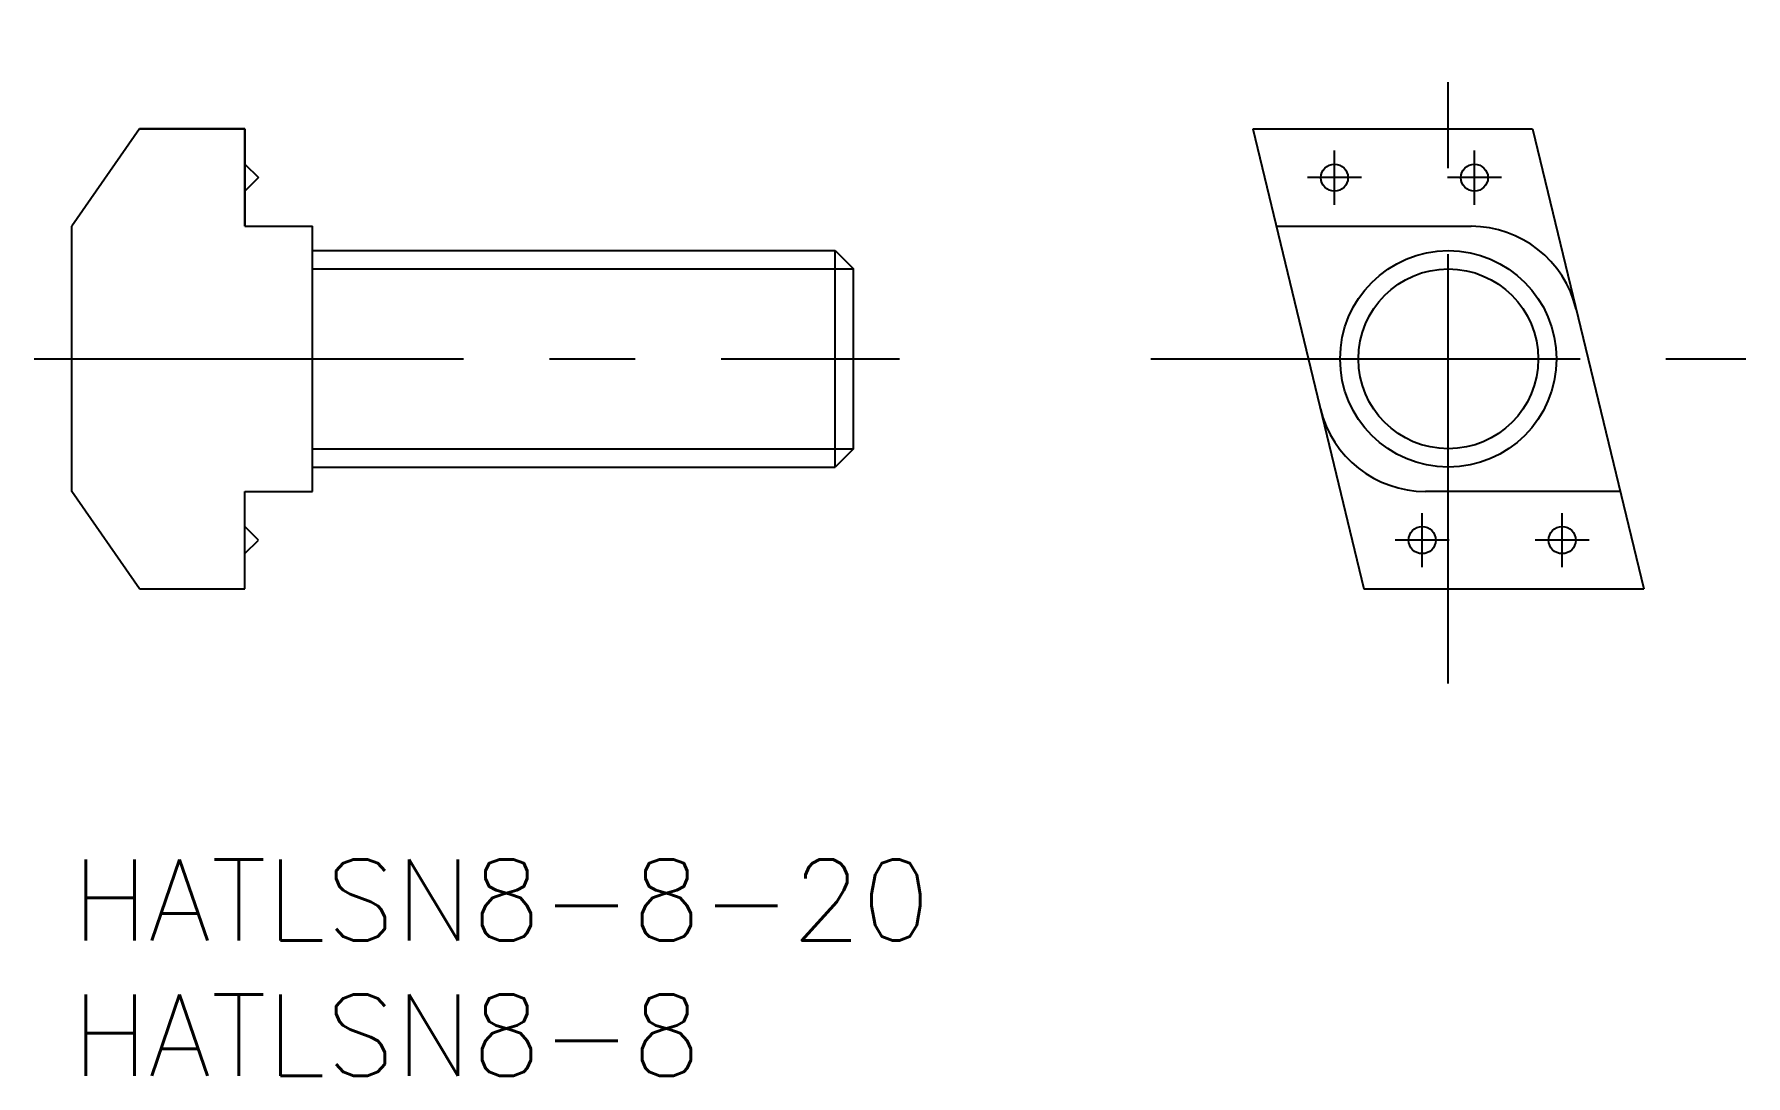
# Model space of a CAD drawing. Extents: x -1.4 to 61.9, y -8 to 30.5.
import ezdxf

# ---------------------------------------------------------------- set-up
doc = ezdxf.new("R2010")
doc.units = 0
doc.header["$LTSCALE"] = 0.5
doc.linetypes.add('CENTER', pattern=[50.8, 31.75, -6.35, 6.35, -6.35])
for name, color, linetype in [('MSM_CENTER', 1, 'CENTER'), ('MSM_CONTINUOUS', 7, 'CONTINUOUS'), ('MSM_NARROW', 5, 'CONTINUOUS'), ('MSM_PART_NUMBER', 7, 'CONTINUOUS')]:
    doc.layers.add(name, color=color, linetype=linetype)
doc.styles.get("Standard").update_dxf_attribs({"font": 'txt.shx', "height": 3, "bigfont": 'bigfont.shx'})

# ---------------------------------------------------------------- blocks, each defined once
blk = doc.blocks.new('*U2')
at = {"layer": 'MSM_PART_NUMBER'}
blk.add_text('HATLSN8-8-20', height=3, dxfattribs=at).set_placement((0, -3))
blk = doc.blocks.new('*U3')
at = {"layer": 'MSM_PART_NUMBER'}
blk.add_text('HATLSN8-8', height=3, dxfattribs=at).set_placement((0, -8))

msp = doc.modelspace()

# ---------------------------------------------------------------- linework, layer by layer
at = {"layer": 'MSM_CENTER'}
for p, q in [((50.9, 6.5), (50.9, 30.5)), ((46.69, 24.2), (46.69, 26.2)), ((51.866, 24.2), (51.866, 26.2)), ((47.69, 25.2), (45.69, 25.2)), ((52.866, 25.2), (50.866, 25.2)), ((-1.391, 18.5), (30.609, 18.5)), ((39.9, 18.5), (61.9, 18.5)), ((49.934, 10.8), (49.934, 12.8)), ((55.11, 10.8), (55.11, 12.8)), ((50.934, 11.8), (48.934, 11.8)), ((56.11, 11.8), (54.11, 11.8))]:
    msp.add_line(p, q, dxfattribs=at)
at = {"layer": 'MSM_CONTINUOUS'}
for p, q in [((2.5, 27), (0, 23.4)), ((6.4, 27), (2.5, 27)), ((2.5, 27), (6.4, 27)), ((6.4, 23.4), (6.4, 27)), ((6.4, 27), (6.4, 23.4)), ((43.666, 27), (54.018, 27)), ((43.666, 27), (47.782, 10)), ((54.018, 27), (58.134, 10)), ((6.4, 25.7), (6.9, 25.2)), ((6.9, 25.2), (6.4, 24.7)), ((0, 13.6), (0, 23.4)), ((6.4, 23.4), (8.9, 23.4)), ((8.9, 13.6), (8.9, 23.4)), ((44.537, 23.4), (51.743, 23.4)), ((8.9, 22.5), (28.224, 22.5)), ((28.224, 14.5), (28.224, 22.5)), ((28.224, 22.5), (28.9, 21.823)), ((28.9, 15.176), (28.9, 21.823)), ((28.9, 15.176), (28.224, 14.5)), ((8.9, 14.5), (28.224, 14.5)), ((2.5, 10), (0, 13.6)), ((6.4, 10), (6.4, 13.6)), ((6.4, 13.6), (8.9, 13.6)), ((57.263, 13.6), (50.057, 13.6)), ((6.9, 11.8), (6.4, 12.3)), ((6.4, 11.3), (6.9, 11.8)), ((2.5, 10), (6.4, 10)), ((47.782, 10), (58.134, 10))]:
    msp.add_line(p, q, dxfattribs=at)
for centre, radius in [((46.69, 25.2), 0.5), ((51.866, 25.2), 0.5), ((50.9, 18.5), 4), ((49.934, 11.8), 0.5), ((55.11, 11.8), 0.5)]:
    msp.add_circle(centre, radius, dxfattribs=at)
for centre, start, end in [((51.743, 19.4), 13.61068, 90), ((50.057, 17.6), 193.61068, 270)]:
    msp.add_arc(centre, 4, start, end, dxfattribs=at)
at = {"layer": 'MSM_NARROW'}
for p, q in [((8.9, 21.823), (28.9, 21.823)), ((8.9, 15.176), (28.9, 15.176))]:
    msp.add_line(p, q, dxfattribs=at)
msp.add_circle((50.9, 18.5), 3.324, dxfattribs=at)

# ---------------------------------------------------------------- block references
at = {"layer": 'MSM_CONTINUOUS'}
for name in ['*U2', '*U3']:
    msp.add_blockref(name, (0, 0), dxfattribs=at)

doc.saveas('drawing.dxf')
